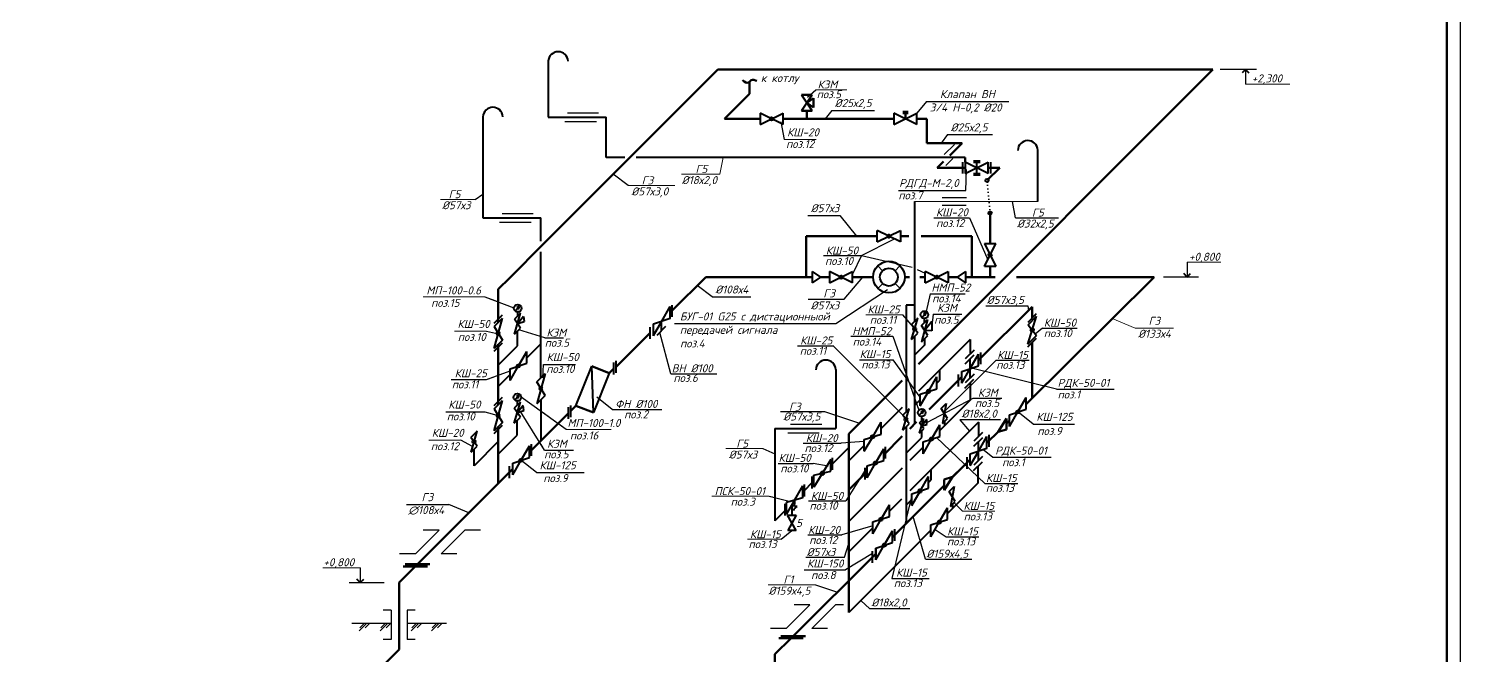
# Model space of a CAD drawing. Header units: millimetres. Extents: x -710977 to 10671, y -929782 to 89628.
# Drawn here: x 1145 to 1680, y 3261 to 3495 of the extents above; entities that cross this region are included whole.
import ezdxf

# ---------------------------------------------------------------- set-up
doc = ezdxf.new("R2010")
doc.units = ezdxf.units.MM
doc.header["$LTSCALE"] = 0.4
doc.linetypes.add('ACAD_ISO07W100', pattern=[3, 0, -3])
doc.layers.add('А1', color=7, linetype='Continuous')
for name, color, linetype, lineweight in [('газ профиль', 7, 'Continuous', 60), ('Надписи', 7, 'Continuous', 20), ('основной', 7, 'Continuous', 60), ('Тимофей', 7, 'Continuous', 15)]:
    doc.layers.add(name, color=color, linetype=linetype, lineweight=lineweight)
doc.styles.add('текстовый', font='isocpeui.ttf', dxfattribs={"height": 5})

msp = doc.modelspace()

# ---------------------------------------------------------------- linework, layer by layer
at = {"lineweight": -2}
for p, q in [((1603.454, 3480.117), (1589.917, 3480.117)), ((1581.805, 3402.637), (1568.734, 3402.637)), ((1264.423, 3288.566), (1277.494, 3288.566))]:
    msp.add_line(p, q, dxfattribs=at)
at = {"color": 7, "lineweight": 25}
for p, q in [((1599.405, 3480.117), (1599.405, 3474.613)), ((1577.585, 3408.14), (1577.585, 3402.637)), ((1268.635, 3294.07), (1268.635, 3288.566))]:
    msp.add_line(p, q, dxfattribs=at)
for p, q in [((1298.064, 3308.091), (1289.225, 3299.252)), ((1298.064, 3308.091), (1292.166, 3308.091)), ((1307.674, 3308.091), (1298.835, 3299.252)), ((1313.571, 3308.091), (1307.674, 3308.091)), ((1289.225, 3299.252), (1283.328, 3299.252)), ((1304.733, 3299.252), (1298.835, 3299.252)), ((1436.599, 3280.287), (1427.761, 3271.449)), ((1436.599, 3280.287), (1430.702, 3280.287)), ((1446.209, 3280.287), (1437.371, 3271.449)), ((1449.156, 3280.287), (1446.209, 3280.287)), ((1280.159, 3278.26), (1277.21, 3278.26)), ((1280.159, 3278.26), (1280.159, 3267.26)), ((1286.159, 3278.26), (1286.159, 3267.26)), ((1289.107, 3278.26), (1286.159, 3278.26)), ((1280.159, 3273.26), (1265.477, 3273.26)), ((1270.949, 3273.26), (1268.177, 3270.487)), ((1270.07, 3273.26), (1268.45, 3271.639)), ((1272.051, 3273.26), (1270.43, 3271.639)), ((1278.803, 3273.26), (1276.031, 3270.487)), ((1277.924, 3273.26), (1276.304, 3271.639)), ((1279.905, 3273.26), (1278.284, 3271.639)), ((1300.841, 3273.26), (1286.159, 3273.26)), ((1290.387, 3273.26), (1287.614, 3270.487)), ((1289.508, 3273.26), (1287.887, 3271.639)), ((1291.488, 3273.26), (1289.868, 3271.639)), ((1298.017, 3273.26), (1295.245, 3270.487)), ((1297.139, 3273.26), (1295.518, 3271.639)), ((1299.119, 3273.26), (1297.499, 3271.639)), ((1427.761, 3271.449), (1421.863, 3271.449)), ((1443.268, 3271.449), (1437.371, 3271.449)), ((1280.159, 3267.26), (1277.21, 3267.26)), ((1289.107, 3267.26), (1286.159, 3267.26))]:
    msp.add_line(p, q)
at = {"linetype": 'ByBlock', "lineweight": 0}
msp.add_line((1268.643, 3294.07), (1254.641, 3294.07), dxfattribs=at)
at = {"lineweight": -3}
msp.add_lwpolyline([(838.693, 2938.769), (1679.693, 2938.769), (1679.693, 3532.769), (838.693, 3532.769)], close=True, dxfattribs=at)
at = {"color": 0, "linetype": 'ByBlock', "lineweight": 0}
msp.add_lwpolyline([(1599.405, 3480.117), (1599.405, 3474.613), (1615.993, 3474.613)], dxfattribs=at)
at = {"linetype": 'ByBlock', "lineweight": 0}
msp.add_lwpolyline([(1577.585, 3403.231), (1577.585, 3408.14), (1590.147, 3408.14)], dxfattribs=at)
at = {"layer": 'А1', "color": 0, "lineweight": 50}
msp.add_line((1674.693, 3527.769), (1674.693, 2943.769), dxfattribs=at)
at = {"layer": 'газ профиль', "lineweight": 40}
for p, q in [((1338.802, 3483.184), (1338.802, 3462.325)), ((1314.405, 3462.44), (1314.405, 3424.743)), ((1338.802, 3462.325), (1360.534, 3462.325)), ((1360.534, 3447.299), (1360.534, 3462.325)), ((1426.637, 3459.599), (1418.029, 3463.792)), ((1418.029, 3463.792), (1418.029, 3459.599)), ((1418.029, 3459.599), (1426.637, 3463.792)), ((1426.637, 3459.599), (1426.637, 3463.792)), ((1476.645, 3459.599), (1468.037, 3463.792)), ((1468.037, 3463.792), (1468.037, 3459.599)), ((1468.037, 3459.599), (1476.645, 3463.792)), ((1476.645, 3459.599), (1476.645, 3463.792)), ((1367.467, 3447.299), (1360.534, 3447.299)), ((1494.691, 3447.299), (1371.673, 3447.299)), ((1493.691, 3445.501), (1493.691, 3441.308)), ((1503.299, 3441.308), (1494.691, 3445.501)), ((1494.691, 3445.501), (1494.691, 3441.308)), ((1494.691, 3441.308), (1503.299, 3445.501)), ((1497.764, 3446.001), (1500.226, 3446.001)), ((1497.764, 3445.501), (1500.226, 3445.501)), ((1498.995, 3441.308), (1498.995, 3445.501)), ((1503.299, 3441.308), (1503.299, 3445.501)), ((1504.299, 3441.308), (1504.299, 3445.501)), ((1521.826, 3430.849), (1521.826, 3450.067)), ((1497.764, 3441.308), (1500.226, 3441.308)), ((1497.764, 3440.808), (1500.226, 3440.808)), ((1475.774, 3430.849), (1475.774, 3386.059)), ((1314.405, 3424.743), (1336.137, 3424.743)), ((1336.137, 3416.042), (1336.137, 3424.743)), ((1461.817, 3415.804), (1461.817, 3419.997)), ((1461.817, 3415.804), (1470.425, 3419.997)), ((1470.425, 3415.804), (1461.817, 3419.997)), ((1470.425, 3419.997), (1470.425, 3415.804)), ((1501.871, 3415.187), (1506.064, 3415.187)), ((1501.871, 3415.187), (1506.064, 3406.579)), ((1501.871, 3406.579), (1506.064, 3415.187)), ((1336.137, 3365.11), (1336.137, 3412.042)), ((1437.506, 3404.675), (1437.506, 3400.483)), ((1437.506, 3404.675), (1440.616, 3402.605)), ((1440.616, 3402.605), (1437.506, 3400.483)), ((1452.565, 3400.483), (1443.957, 3404.675)), ((1443.957, 3404.675), (1443.957, 3400.483)), ((1443.957, 3400.483), (1452.565, 3404.675)), ((1452.565, 3400.483), (1452.565, 3404.675)), ((1479.723, 3400.483), (1479.723, 3404.675)), ((1479.723, 3400.483), (1488.331, 3404.675)), ((1488.331, 3400.483), (1479.723, 3404.675)), ((1488.331, 3404.675), (1488.331, 3400.483)), ((1494.787, 3404.707), (1491.677, 3402.637)), ((1491.677, 3402.637), (1494.787, 3400.515)), ((1494.787, 3404.707), (1494.787, 3400.515)), ((1506.064, 3406.579), (1501.871, 3406.579)), ((1385.215, 3387.781), (1385.215, 3392.179)), ((1472.569, 3392.186), (1472.569, 3352.244)), ((1475.774, 3392.186), (1472.569, 3392.186)), ((1318.6, 3385.418), (1321.704, 3388.523)), ((1318.6, 3384.163), (1321.704, 3387.267)), ((1318.6, 3375.965), (1321.704, 3387.267)), ((1328.55, 3389.206), (1326.212, 3386.868)), ((1326.212, 3381.263), (1328.55, 3389.206)), ((1328.55, 3383.601), (1326.212, 3386.868)), ((1326.737, 3390.291), (1328.142, 3391.696)), ((1328.142, 3391.696), (1327.119, 3391.314)), ((1327.119, 3391.314), (1327.76, 3390.673)), ((1327.442, 3388.037), (1327.442, 3389.587)), ((1329.601, 3387.869), (1327.442, 3385.235)), ((1327.76, 3390.673), (1328.142, 3391.696)), ((1329.601, 3387.869), (1329.803, 3386.064)), ((1378.153, 3385.122), (1384.387, 3387.265)), ((1381.29, 3386.2), (1384.387, 3391.576)), ((1384.387, 3387.179), (1384.387, 3391.576)), ((1476.943, 3387.257), (1474.605, 3384.919)), ((1474.605, 3379.314), (1476.943, 3387.257)), ((1480.603, 3386.785), (1478.318, 3378.397)), ((1478.333, 3384.516), (1480.603, 3386.785)), ((1478.724, 3387.836), (1480.13, 3389.241)), ((1480.13, 3389.241), (1479.106, 3388.86)), ((1479.106, 3388.86), (1479.748, 3388.218)), ((1479.429, 3385.583), (1479.429, 3387.132)), ((1479.748, 3388.218), (1480.13, 3389.241)), ((1518.073, 3377.61), (1521.345, 3388.036)), ((1518.137, 3385.828), (1521.345, 3389.036)), ((1518.137, 3384.828), (1521.345, 3388.036)), ((1318.6, 3384.163), (1321.704, 3379.07)), ((1326.212, 3381.263), (1328.55, 3383.601)), ((1327.381, 3376.929), (1327.381, 3382.432)), ((1327.442, 3385.235), (1329.803, 3386.064)), ((1376.95, 3379.552), (1376.95, 3383.95)), ((1378.153, 3380.755), (1381.29, 3386.2)), ((1378.153, 3380.724), (1378.153, 3385.122)), ((1379.591, 3380.995), (1382.854, 3384.257)), ((1381.223, 3382.626), (1381.223, 3386.177)), ((1476.943, 3381.652), (1474.605, 3384.919)), ((1474.605, 3379.314), (1476.943, 3381.652)), ((1480.681, 3380.76), (1478.333, 3384.516)), ((1479.493, 3382.692), (1482.229, 3386.2)), ((1482.229, 3382.552), (1479.493, 3382.692)), ((1482.229, 3386.2), (1482.229, 3382.552)), ((1518.137, 3384.828), (1521.281, 3380.818)), ((1321.704, 3379.07), (1318.6, 3375.965)), ((1318.6, 3374.944), (1321.705, 3378.049)), ((1320.152, 3369.7), (1327.381, 3376.929)), ((1336.085, 3377.692), (1330.697, 3372.304)), ((1475.774, 3380.483), (1475.774, 3347.792)), ((1479.499, 3377.157), (1475.774, 3373.431)), ((1496.465, 3379.288), (1477.188, 3360.011)), ((1478.318, 3378.397), (1480.681, 3380.76)), ((1479.499, 3379.578), (1479.499, 3377.157)), ((1496.465, 3379.288), (1496.465, 3373.869)), ((1518.073, 3377.61), (1521.281, 3380.818)), ((1518.073, 3376.61), (1521.281, 3379.818)), ((1327.689, 3369.426), (1330.806, 3374.836)), ((1330.806, 3370.438), (1330.806, 3374.836)), ((1363.366, 3366.297), (1363.366, 3370.695)), ((1364.193, 3366.899), (1364.193, 3371.297)), ((1494.701, 3370.242), (1498.03, 3373.572)), ((1494.834, 3372.238), (1498.097, 3375.501)), ((1496.465, 3364.905), (1496.465, 3372.007)), ((1496.533, 3368.479), (1499.63, 3373.855)), ((1499.63, 3369.457), (1499.63, 3373.855)), ((1500.457, 3370.06), (1500.457, 3374.458)), ((1324.571, 3366.214), (1320.152, 3361.819)), ((1324.571, 3368.413), (1330.806, 3370.438)), ((1324.571, 3364.015), (1327.689, 3369.426)), ((1324.571, 3364.015), (1324.571, 3368.413)), ((1337.689, 3366.662), (1334.572, 3355.347)), ((1334.585, 3363.557), (1337.689, 3366.662)), ((1349.22, 3354.613), (1355.121, 3369.357)), ((1355.732, 3352.031), (1355.121, 3369.357)), ((1361.624, 3366.754), (1355.732, 3352.031)), ((1446.362, 3368.126), (1446.362, 3346.07)), ((1481.003, 3359.946), (1484.12, 3365.357)), ((1484.12, 3360.959), (1484.12, 3365.357)), ((1485.145, 3364.089), (1485.145, 3367.968)), ((1492.193, 3361.831), (1492.193, 3366.229)), ((1493.395, 3367.4), (1499.63, 3369.544)), ((1493.395, 3363.034), (1496.533, 3368.479)), ((1493.395, 3363.003), (1493.395, 3367.4)), ((1494.834, 3363.273), (1498.097, 3366.536)), ((1337.677, 3358.452), (1334.585, 3363.557)), ((1477.886, 3358.933), (1484.12, 3360.959)), ((1477.886, 3354.536), (1481.003, 3359.946)), ((1484.12, 3363.064), (1485.145, 3364.089)), ((1494.582, 3361.159), (1497.911, 3364.488)), ((1496.465, 3363.042), (1496.465, 3356.643)), ((1318.6, 3354.718), (1321.704, 3357.822)), ((1318.6, 3353.462), (1321.704, 3356.567)), ((1318.6, 3345.264), (1321.704, 3356.567)), ((1328.437, 3355.979), (1326.099, 3353.64)), ((1326.099, 3348.035), (1328.437, 3355.979)), ((1326.624, 3357.063), (1328.029, 3358.468)), ((1328.029, 3358.468), (1327.006, 3358.086)), ((1327.006, 3358.086), (1327.647, 3357.445)), ((1327.329, 3354.81), (1327.329, 3356.359)), ((1329.488, 3354.641), (1327.329, 3352.007)), ((1327.647, 3357.445), (1328.029, 3358.468)), ((1329.69, 3352.796), (1329.488, 3354.641)), ((1337.677, 3358.452), (1334.572, 3355.347)), ((1336.085, 3356.86), (1336.085, 3341.492)), ((1347.301, 3350.27), (1347.301, 3354.668)), ((1475.774, 3354.718), (1477.886, 3356.829)), ((1477.886, 3354.536), (1477.886, 3358.933)), ((1496.465, 3356.643), (1485.135, 3345.313)), ((1485.741, 3353.595), (1487.609, 3355.463)), ((1487.609, 3355.463), (1486.197, 3348.012)), ((1514.324, 3352.27), (1517.421, 3357.646)), ((1517.421, 3353.249), (1517.421, 3357.646)), ((1318.6, 3353.462), (1321.704, 3348.369)), ((1328.437, 3350.374), (1326.099, 3353.64)), ((1326.099, 3348.035), (1328.437, 3350.374)), ((1327.268, 3343.594), (1327.268, 3349.205)), ((1327.329, 3352.007), (1329.69, 3352.836)), ((1346.474, 3349.668), (1346.474, 3354.066)), ((1471.155, 3353.978), (1463.204, 3346.027)), ((1473.738, 3353.413), (1471.4, 3351.075)), ((1471.4, 3345.47), (1473.738, 3353.413)), ((1473.738, 3347.808), (1471.4, 3351.075)), ((1477.589, 3344.374), (1479.22, 3349.849)), ((1477.589, 3348.218), (1479.22, 3349.849)), ((1477.699, 3351.287), (1479.105, 3352.692)), ((1479.105, 3352.692), (1478.081, 3352.31)), ((1478.081, 3352.31), (1478.723, 3351.669)), ((1478.404, 3349.033), (1478.404, 3350.583)), ((1480.38, 3349.437), (1478.404, 3347.112)), ((1478.723, 3351.669), (1479.105, 3352.692)), ((1480.38, 3347.555), (1480.38, 3349.437)), ((1488.008, 3349.823), (1485.741, 3353.595)), ((1486.197, 3348.012), (1488.008, 3349.823)), ((1511.186, 3351.192), (1517.421, 3353.335)), ((1511.186, 3346.825), (1514.324, 3352.27)), ((1511.186, 3346.825), (1511.186, 3351.223)), ((1312.283, 3345.073), (1309.944, 3342.735)), ((1309.995, 3337.198), (1312.283, 3345.073)), ((1321.704, 3348.369), (1318.6, 3345.264)), ((1318.6, 3344.244), (1321.705, 3347.348)), ((1423.583, 3346.07), (1423.583, 3311.633)), ((1423.583, 3346.07), (1446.362, 3346.07)), ((1456.97, 3341.97), (1463.204, 3343.996)), ((1460.087, 3342.983), (1463.204, 3348.394)), ((1463.204, 3343.996), (1463.204, 3348.394)), ((1471.4, 3345.47), (1473.738, 3347.808)), ((1472.569, 3346.639), (1472.569, 3310.614)), ((1499.64, 3348.504), (1473.983, 3322.847)), ((1479.22, 3346.005), (1477.589, 3348.218)), ((1477.589, 3344.374), (1479.22, 3346.005)), ((1478.404, 3347.112), (1480.38, 3347.555)), ((1478.404, 3342.69), (1478.404, 3345.19)), ((1482.038, 3342.136), (1485.135, 3347.512)), ((1485.135, 3343.114), (1485.135, 3347.512)), ((1487.102, 3347.28), (1487.102, 3348.917)), ((1498.009, 3341.454), (1501.272, 3344.716)), ((1499.64, 3348.504), (1499.64, 3343.085)), ((1312.334, 3339.536), (1309.944, 3342.735)), ((1309.995, 3337.198), (1312.334, 3339.536)), ((1320.155, 3341.201), (1311.165, 3332.211)), ((1320.157, 3336.483), (1327.268, 3343.594)), ((1328.726, 3334.243), (1331.823, 3339.619)), ((1331.823, 3335.221), (1331.823, 3339.619)), ((1332.651, 3335.824), (1332.651, 3340.221)), ((1445.056, 3332.916), (1451.179, 3338.998)), ((1456.948, 3339.771), (1451.179, 3334.002)), ((1456.97, 3337.572), (1460.087, 3342.983)), ((1456.97, 3337.572), (1456.97, 3341.97)), ((1461.123, 3333.142), (1464.241, 3338.552)), ((1464.241, 3334.155), (1464.241, 3338.552)), ((1464.924, 3334.887), (1464.924, 3339.284)), ((1472.569, 3336.855), (1478.404, 3342.69)), ((1478.901, 3339.079), (1473.983, 3334.161)), ((1478.901, 3341.088), (1485.135, 3343.114)), ((1478.901, 3336.691), (1482.038, 3342.136)), ((1478.901, 3336.691), (1478.901, 3341.088)), ((1496.571, 3336.616), (1502.805, 3338.76)), ((1497.876, 3339.458), (1501.205, 3342.787)), ((1499.64, 3334.12), (1499.64, 3341.223)), ((1499.708, 3337.695), (1502.805, 3343.071)), ((1502.805, 3338.673), (1502.805, 3343.071)), ((1503.632, 3339.275), (1503.632, 3343.673)), ((1311.165, 3332.211), (1311.165, 3338.367)), ((1325.589, 3333.164), (1331.823, 3335.308)), ((1325.589, 3328.798), (1328.726, 3334.243)), ((1325.589, 3328.798), (1325.589, 3333.195)), ((1444.488, 3334.55), (1438.161, 3324.24)), ((1444.488, 3330.153), (1444.488, 3334.55)), ((1445.056, 3330.717), (1445.056, 3335.115)), ((1458.006, 3332.129), (1464.241, 3334.155)), ((1458.006, 3327.731), (1461.123, 3333.142)), ((1495.368, 3331.047), (1495.368, 3335.445)), ((1496.571, 3332.249), (1499.708, 3337.695)), ((1496.571, 3332.218), (1496.571, 3336.616)), ((1497.757, 3330.374), (1501.086, 3333.704)), ((1498.009, 3332.489), (1501.272, 3335.752)), ((1324.386, 3327.595), (1324.386, 3331.993)), ((1437.461, 3323.746), (1437.461, 3328.144)), ((1438.161, 3328.637), (1444.488, 3330.153)), ((1438.161, 3324.24), (1438.161, 3328.637)), ((1471.155, 3331.333), (1451.179, 3311.357)), ((1457.299, 3327.024), (1457.299, 3331.422)), ((1458.006, 3327.731), (1458.006, 3332.129)), ((1477.798, 3322.752), (1480.915, 3328.163)), ((1480.915, 3323.765), (1480.915, 3328.163)), ((1481.94, 3326.894), (1481.94, 3330.804)), ((1499.422, 3332.039), (1499.422, 3325.64)), ((1427.889, 3314.011), (1434.033, 3324.645)), ((1434.033, 3320.247), (1434.033, 3324.645)), ((1434.616, 3322.957), (1437.461, 3325.945)), ((1434.616, 3320.758), (1434.616, 3325.156)), ((1474.681, 3321.739), (1480.915, 3323.765)), ((1474.681, 3317.341), (1477.798, 3322.752)), ((1480.915, 3325.869), (1481.94, 3326.894)), ((1499.422, 3325.64), (1488.091, 3314.31)), ((1488.698, 3322.592), (1490.566, 3324.459)), ((1490.964, 3318.819), (1488.698, 3322.592)), ((1490.566, 3324.459), (1489.153, 3317.008)), ((1427.402, 3313.572), (1427.402, 3317.97)), ((1434.033, 3320.247), (1427.889, 3318.409)), ((1427.889, 3314.011), (1427.889, 3318.409)), ((1429.906, 3317.502), (1429.859, 3313.684)), ((1429.994, 3317.165), (1430.997, 3317.69)), ((1431.822, 3316.933), (1429.994, 3317.165)), ((1430.997, 3317.69), (1430.982, 3319.345)), ((1463.262, 3312.199), (1466.379, 3317.609)), ((1470.888, 3319.752), (1466.379, 3315.243)), ((1466.379, 3313.212), (1466.379, 3317.609)), ((1472.569, 3317.523), (1474.681, 3319.635)), ((1474.681, 3317.341), (1474.681, 3321.739)), ((1489.153, 3317.008), (1490.964, 3318.819)), ((1490.058, 3316.277), (1490.058, 3317.914)), ((1427.402, 3315.462), (1423.583, 3311.633)), ((1431.482, 3308.019), (1428.203, 3313.684)), ((1428.203, 3313.684), (1431.515, 3313.684)), ((1431.515, 3313.684), (1428.355, 3308.019)), ((1430.69, 3315.449), (1430.776, 3316.123)), ((1430.776, 3316.123), (1431.822, 3316.933)), ((1460.145, 3311.186), (1466.379, 3313.212)), ((1460.145, 3306.788), (1463.262, 3312.199)), ((1481.857, 3310.085), (1488.091, 3312.111)), ((1484.994, 3311.133), (1488.091, 3316.509)), ((1488.091, 3312.111), (1488.091, 3316.509)), ((1431.482, 3308.019), (1428.355, 3308.019)), ((1460.123, 3308.987), (1451.179, 3300.043)), ((1460.145, 3306.788), (1460.145, 3311.186)), ((1464.403, 3302.538), (1467.5, 3307.914)), ((1467.5, 3303.517), (1467.5, 3307.914)), ((1468.328, 3304.119), (1468.328, 3308.517)), ((1481.857, 3308.075), (1474.111, 3300.329)), ((1481.857, 3305.687), (1484.994, 3311.133)), ((1481.857, 3305.687), (1481.857, 3310.085)), ((1461.266, 3301.46), (1467.5, 3303.517)), ((1461.288, 3297.071), (1464.403, 3302.538)), ((1474.111, 3300.329), (1451.179, 3277.398)), ((1460.063, 3295.89), (1460.063, 3300.288))]:
    msp.add_line(p, q, dxfattribs=at)
at = {"layer": 'газ профиль', "lineweight": 70}
for p, q in [((1402.212, 3480.117), (1337.113, 3415.018)), ((1402.212, 3480.117), (1587.239, 3480.117)), ((1587.239, 3480.117), (1477.188, 3370.066)), ((1503.966, 3426.537), (1503.968, 3415.187)), ((1337.113, 3415.018), (1324.468, 3402.373)), ((1435.2, 3417.9), (1435.208, 3402.605)), ((1435.2, 3417.9), (1461.817, 3417.9)), ((1470.425, 3417.9), (1473.639, 3417.9)), ((1497.08, 3417.9), (1497.087, 3402.637)), ((1397.694, 3402.605), (1385.215, 3390.125)), ((1397.782, 3402.605), (1437.506, 3402.605)), ((1440.616, 3402.605), (1443.957, 3402.605)), ((1452.565, 3402.605), (1460.238, 3402.605)), ((1473.912, 3402.605), (1472.049, 3402.605)), ((1479.723, 3402.605), (1477.749, 3402.605)), ((1491.677, 3402.637), (1488.323, 3402.637)), ((1505.846, 3402.637), (1494.787, 3402.637)), ((1503.968, 3406.579), (1503.97, 3402.605)), ((1565.292, 3402.637), (1513.846, 3402.637)), ((1517.421, 3355.198), (1565.292, 3402.637)), ((1324.468, 3402.373), (1320.185, 3398.09)), ((1320.185, 3398.09), (1320.185, 3385.715)), ((1499.63, 3371.592), (1519.741, 3391.521)), ((1519.741, 3387.432), (1519.741, 3391.521)), ((1376.95, 3381.861), (1364.193, 3369.104)), ((1381.29, 3386.2), (1381.223, 3386.133)), ((1320.152, 3377.517), (1320.152, 3355.014)), ((1519.677, 3357.434), (1519.677, 3378.214)), ((1355.121, 3369.357), (1361.624, 3366.754)), ((1363.366, 3368.496), (1361.624, 3366.754)), ((1481.217, 3353.235), (1493.395, 3365.414)), ((1471.155, 3364.033), (1451.176, 3344.054)), ((1347.301, 3352.692), (1349.22, 3354.613)), ((1349.22, 3354.613), (1355.732, 3352.031)), ((1331.823, 3337.194), (1346.474, 3351.864)), ((1320.152, 3346.817), (1320.163, 3325.57)), ((1451.179, 3289.251), (1451.179, 3344.054)), ((1473.983, 3346.001), (1476.52, 3348.539)), ((1502.805, 3340.714), (1507.056, 3344.927)), ((1510.142, 3347.985), (1511.186, 3349.02)), ((1464.241, 3336.259), (1471.155, 3343.173)), ((1489.953, 3327.978), (1496.571, 3334.536)), ((1289.992, 3295.399), (1325.589, 3330.996)), ((1451.179, 3323.198), (1458.006, 3330.024)), ((1489.963, 3327.993), (1493.81, 3331.837)), ((1467.5, 3305.55), (1486.833, 3324.866)), ((1461.288, 3297.071), (1461.288, 3301.469)), ((1430.426, 3268.613), (1461.288, 3299.308)), ((1283.159, 3288.566), (1289.171, 3294.579)), ((1283.159, 3263.575), (1283.159, 3288.575)), ((1283.159, 3263.575), (1269.017, 3249.433)), ((1423.555, 3261.78), (1429.601, 3267.792)), ((1423.555, 3236.78), (1423.555, 3261.78))]:
    msp.add_line(p, q, dxfattribs=at)
at = {"layer": 'газ профиль'}
for p, q in [((1414.08, 3475.521), (1414.08, 3470.984)), ((1404.707, 3461.695), (1414.08, 3470.984)), ((1437.486, 3470.695), (1433.486, 3470.695)), ((1437.486, 3470.695), (1433.486, 3464.695)), ((1433.486, 3470.695), (1437.486, 3464.695)), ((1435.486, 3467.695), (1437.944, 3469.416)), ((1435.486, 3467.695), (1437.944, 3465.975)), ((1437.944, 3469.416), (1437.944, 3465.975)), ((1418.029, 3461.695), (1404.707, 3461.695)), ((1468.037, 3461.695), (1426.637, 3461.695)), ((1437.486, 3464.695), (1433.486, 3464.695)), ((1435.486, 3461.695), (1435.486, 3464.695)), ((1435.486, 3464.695), (1437.486, 3464.695)), ((1473.341, 3464.292), (1471.341, 3464.292)), ((1473.341, 3463.792), (1471.341, 3463.792)), ((1472.341, 3461.695), (1472.341, 3463.792)), ((1472.341, 3463.792), (1473.341, 3463.792)), ((1480.273, 3461.695), (1476.645, 3461.695)), ((1480.273, 3461.695), (1480.273, 3452.621)), ((1480.273, 3452.621), (1493.537, 3452.621)), ((1488.876, 3448.002), (1493.537, 3452.621)), ((1484.237, 3443.404), (1486.591, 3445.737)), ((1494.691, 3445.501), (1494.691, 3447.299)), ((1484.237, 3443.404), (1494.691, 3443.404)), ((1502.872, 3438.748), (1507.57, 3443.404)), ((1503.299, 3443.404), (1507.57, 3443.404)), ((1478.216, 3417.9), (1497.08, 3417.9)), ((1507.012, 3344.857), (1510.142, 3349.769)), ((1510.142, 3349.769), (1510.142, 3345.769)), ((1510.142, 3345.769), (1507.012, 3344.857)), ((1486.833, 3327.081), (1489.963, 3327.993)), ((1489.963, 3327.993), (1486.833, 3323.081)), ((1486.833, 3323.081), (1486.833, 3327.081)), ((1284.595, 3294.579), (1293.748, 3294.579)), ((1285.415, 3295.399), (1294.568, 3295.399)), ((1451.179, 3289.254), (1451.179, 3277.398)), ((1424.991, 3267.792), (1434.144, 3267.792)), ((1425.812, 3268.613), (1434.965, 3268.613))]:
    msp.add_line(p, q, dxfattribs=at)
at = {"layer": 'газ профиль', "lineweight": 25}
for p, q in [((1435.678, 3469.806), (1438.869, 3472.566)), ((1480.259, 3468.226), (1476.645, 3463.792)), ((1480.259, 3468.226), (1510.922, 3468.226)), ((1444.773, 3464.877), (1442.378, 3461.695)), ((1444.773, 3464.877), (1460.831, 3464.877)), ((1425.789, 3460.588), (1426.956, 3453.962)), ((1488.102, 3455.803), (1485.708, 3452.621)), ((1488.102, 3455.803), (1504.836, 3455.803)), ((1368.77, 3436.805), (1363.089, 3440.994)), ((1494.94, 3435.003), (1495.09, 3442.728)), ((1469.711, 3435.003), (1494.94, 3435.003)), ((1311.592, 3431.646), (1314.405, 3433.574)), ((1513.437, 3424.8), (1512.382, 3430.849)), ((1435.798, 3425.622), (1447.85, 3425.622)), ((1447.85, 3425.622), (1454.081, 3417.9)), ((1482.994, 3424.803), (1496.258, 3424.803)), ((1496.258, 3424.801), (1503.088, 3409.077)), ((1513.437, 3424.8), (1529.506, 3424.8)), ((1455.927, 3410.673), (1468.255, 3416.86)), ((1441.653, 3410.673), (1455.923, 3410.673)), ((1455.927, 3410.673), (1452.565, 3403.764)), ((1455.927, 3410.673), (1474.864, 3406.296)), ((1449.461, 3394.41), (1456.401, 3402.605)), ((1463.793, 3404.956), (1461.968, 3406.78)), ((1470.222, 3406.876), (1468.44, 3405.009)), ((1476.684, 3405.468), (1479.723, 3404.085)), ((1400.145, 3395.262), (1394.463, 3399.45)), ((1446.327, 3385.261), (1465.622, 3397.975)), ((1463.837, 3400.189), (1462.055, 3398.323)), ((1470.309, 3398.418), (1468.484, 3400.243)), ((1315.107, 3395.296), (1319.248, 3393.747)), ((1315.107, 3395.296), (1326.048, 3391.202)), ((1400.145, 3395.262), (1414.526, 3395.262)), ((1436.03, 3394.41), (1449.461, 3394.41)), ((1481.553, 3396.353), (1480.041, 3389.81)), ((1481.553, 3396.327), (1494.626, 3396.327)), ((1475.293, 3383.958), (1471.299, 3388.531)), ((1482.703, 3388.77), (1482.229, 3384.376)), ((1482.703, 3388.77), (1493.36, 3388.77)), ((1502.322, 3391.861), (1518.111, 3391.861)), ((1518.111, 3391.861), (1518.358, 3390.151)), ((1315.817, 3382.412), (1320.229, 3381.489)), ((1337.632, 3379.886), (1327.816, 3382.868)), ((1384.71, 3366.459), (1380.578, 3381.981)), ((1386, 3385.261), (1446.327, 3385.261)), ((1523.594, 3383.516), (1520.851, 3381.366)), ((1523.594, 3383.516), (1536.476, 3383.516)), ((1337.632, 3379.886), (1344.522, 3379.886)), ((1432.05, 3377.011), (1445.592, 3377.011)), ((1445.592, 3376.724), (1471.686, 3350.676)), ((1451.929, 3380.511), (1467.643, 3380.511)), ((1467.643, 3380.511), (1477.324, 3352.896)), ((1455.124, 3371.722), (1467.752, 3371.722)), ((1477.886, 3357.82), (1467.752, 3371.722)), ((1487.048, 3352.539), (1506.244, 3371.602)), ((1506.244, 3371.602), (1518.621, 3371.602)), ((1315.793, 3364.34), (1324.571, 3367.586)), ((1315.793, 3364.34), (1318.276, 3365.259)), ((1336.85, 3365.066), (1337.093, 3370.027)), ((1337.093, 3370.027), (1349.099, 3370.027)), ((1384.71, 3366.459), (1401.817, 3366.459)), ((1528.806, 3360.722), (1497.045, 3368.618)), ((1302.606, 3364.34), (1315.793, 3364.34)), ((1528.806, 3360.722), (1550.279, 3360.722)), ((1345.578, 3345.777), (1328.738, 3357.768)), ((1362.766, 3353.167), (1356.966, 3357.733)), ((1480.38, 3348.301), (1497.682, 3357.429)), ((1497.682, 3357.429), (1508.378, 3357.429)), ((1300.582, 3352.315), (1315.213, 3352.315)), ((1315.213, 3352.315), (1320.152, 3350.915)), ((1337.482, 3338.009), (1328.509, 3352.422)), ((1341.735, 3348.514), (1336.899, 3351.957)), ((1362.766, 3353.167), (1381.316, 3353.167)), ((1425.637, 3352.399), (1442.13, 3352.399)), ((1442.13, 3352.399), (1455.168, 3348.046)), ((1507.792, 3349.266), (1492.702, 3349.266)), ((1492.702, 3349.266), (1496.246, 3345.11)), ((1520.087, 3347.734), (1514.287, 3352.3)), ((1345.578, 3345.777), (1343.364, 3347.354)), ((1520.087, 3347.734), (1535.494, 3347.734)), ((1310.617, 3339.337), (1306.2, 3341.759)), ((1337.482, 3338.009), (1336.165, 3340.125)), ((1419.084, 3338.56), (1423.583, 3336.629)), ((1434.164, 3340.618), (1448.352, 3340.618)), ((1456.97, 3341.218), (1448.352, 3340.618)), ((1483.926, 3342.721), (1502.037, 3325.609)), ((1334.459, 3329.654), (1328.659, 3334.22)), ((1337.482, 3338.009), (1348.243, 3338.009)), ((1504.861, 3335.394), (1501.287, 3338.238)), ((1504.861, 3335.394), (1526.771, 3335.394)), ((1334.459, 3329.654), (1352.249, 3329.654)), ((1424.807, 3333.033), (1437.879, 3333.033)), ((1443.41, 3332.085), (1437.879, 3333.033)), ((1457.299, 3330.585), (1450.076, 3319.123)), ((1502.037, 3325.609), (1514.302, 3325.609)), ((1285.834, 3317.728), (1301.65, 3317.728)), ((1309.187, 3314.595), (1301.65, 3317.728)), ((1421.413, 3320.811), (1422.612, 3320.518)), ((1421.413, 3320.811), (1429.397, 3318.86)), ((1436.065, 3319.123), (1450.076, 3319.123)), ((1474.681, 3321.207), (1467.291, 3290.135)), ((1490.497, 3318.352), (1493.639, 3315.209)), ((1479.851, 3297.282), (1475.239, 3313.282)), ((1492.022, 3316.826), (1493.639, 3315.209)), ((1425.94, 3304.792), (1429.919, 3308.019)), ((1435.834, 3306.351), (1448.563, 3306.351)), ((1460.145, 3309.71), (1448.563, 3306.351)), ((1483.426, 3308.41), (1487.53, 3305.593)), ((1449.513, 3298.043), (1451.179, 3303.138)), ((1487.53, 3305.593), (1499.746, 3305.593)), ((1435.132, 3298.043), (1449.513, 3298.043)), ((1460.063, 3299.457), (1449.895, 3293.348)), ((1479.851, 3297.282), (1497.144, 3297.282)), ((1434.528, 3293.348), (1449.895, 3293.348)), ((1450.322, 3293.604), (1449.895, 3293.348)), ((1438.772, 3287.741), (1446.922, 3285.02)), ((1467.291, 3290.135), (1481.159, 3290.135)), ((1458.996, 3278.752), (1455.695, 3281.913)), ((1473.983, 3278.752), (1458.996, 3278.752))]:
    msp.add_line(p, q, dxfattribs=at)
at = {"layer": 'газ профиль', "lineweight": 30}
for p, q in [((1357.629, 3463.872), (1346.055, 3463.872)), ((1344.996, 3460.697), (1356.895, 3460.697)), ((1490.646, 3452.162), (1486.854, 3448.369)), ((1490.003, 3446.84), (1487.444, 3444.281)), ((1495.09, 3432.16), (1486.06, 3432.16)), ((1333.232, 3426.29), (1321.659, 3426.29)), ((1495.063, 3429.338), (1486.113, 3429.338)), ((1320.599, 3423.115), (1332.499, 3423.115)), ((1440.058, 3344.335), (1428.375, 3344.335)), ((1441.089, 3347.63), (1429.337, 3347.63))]:
    msp.add_line(p, q, dxfattribs=at)
at = {"layer": 'газ профиль', "linetype": 'ACAD_ISO07W100', "lineweight": -2}
msp.add_line((1503.966, 3426.537), (1502.872, 3438.748), dxfattribs=at)
at = {"layer": 'газ профиль', "lineweight": 40}
for centre, radius in [((1422.333, 3461.695), 0.604), ((1502.834, 3438.71), 0.604), ((1503.966, 3426.537), 0.604), ((1466.121, 3417.9), 0.604), ((1466.144, 3402.605), 5.906), ((1503.968, 3410.883), 0.604), ((1448.261, 3402.579), 0.604), ((1466.144, 3402.605), 3.325), ((1484.027, 3402.579), 0.604), ((1327.442, 3390.996), 1.409), ((1479.429, 3388.541), 1.409), ((1519.724, 3382.87), 0.604), ((1327.641, 3369.437), 0.604), ((1327.329, 3357.768), 1.409), ((1478.404, 3351.992), 1.409), ((1514.256, 3352.247), 0.604), ((1460.04, 3342.995), 0.604), ((1481.971, 3342.113), 0.604), ((1328.659, 3334.22), 0.604), ((1461.076, 3333.153), 0.604), ((1463.215, 3312.21), 0.604), ((1484.927, 3311.109), 0.604), ((1464.403, 3302.538), 0.604)]:
    msp.add_circle(centre, radius, dxfattribs=at)
at = {"layer": 'газ профиль', "lineweight": 70}
for centre in [(1320.152, 3381.616), (1475.774, 3383.285), (1336.089, 3361.019), (1480.956, 3359.958), (1320.152, 3350.915), (1472.569, 3349.442), (1311.139, 3341.135), (1441.324, 3329.395), (1477.75, 3322.763)]:
    msp.add_circle(centre, 0.604, dxfattribs=at)
at = {"layer": 'газ профиль', "lineweight": 40}
for centre, radius, start, end in [((1342.572, 3482.971), 3.777, 4.17395, 176.76689), ((1318.176, 3462.227), 3.777, 4.17395, 176.76689), ((1518.069, 3449.804), 3.766, 4.0183, 178.47813), ((1442.605, 3367.862), 3.766, 4.0183, 178.47813)]:
    msp.add_arc(centre, radius, start, end, dxfattribs=at)
at = {"layer": 'газ профиль'}
msp.add_spline([(1416.801, 3475.83), (1414.742, 3476.112), (1413.742, 3475.256), (1411.415, 3476.125)], degree=3, dxfattribs=at)
at = {"layer": 'Надписи', "color": 7, "linetype": 'ByBlock', "lineweight": 40, "ltscale": 0.2}
for p, q in [((1599.405, 3480.117), (1598.132, 3478.844)), ((1599.405, 3480.117), (1600.678, 3478.844)), ((1577.585, 3402.637), (1576.312, 3403.909)), ((1577.585, 3402.637), (1578.857, 3403.909)), ((1268.635, 3288.566), (1267.362, 3289.839)), ((1268.635, 3288.566), (1269.907, 3289.839))]:
    msp.add_line(p, q, dxfattribs=at)
at = {"layer": 'основной'}
msp.add_lwpolyline([(858.693, 2943.769), (1674.693, 2943.769), (1674.693, 3527.769), (858.693, 3527.769)], close=True, dxfattribs=at)
at = {"layer": 'Тимофей', "color": 7}
for p, q in [((1438.869, 3472.567), (1450.461, 3472.567)), ((1426.956, 3453.962), (1439.008, 3453.962)), ((1402.98, 3441.036), (1404.226, 3447.299)), ((1388.64, 3441.036), (1402.98, 3441.036)), ((1368.77, 3436.805), (1386.19, 3436.805)), ((1298.596, 3431.646), (1311.592, 3431.646)), ((1475.774, 3430.849), (1521.826, 3430.849)), ((1292.134, 3395.277), (1315.107, 3395.296)), ((1457.52, 3388.531), (1471.299, 3388.531)), ((1558.123, 3383.575), (1549.622, 3387.108)), ((1303.811, 3382.412), (1315.817, 3382.412)), ((1558.123, 3383.575), (1572.504, 3383.575)), ((1345.578, 3345.777), (1362.313, 3345.777)), ((1294.194, 3341.759), (1306.2, 3341.759)), ((1405.163, 3338.56), (1419.084, 3338.56)), ((1400, 3320.811), (1421.413, 3320.811)), ((1493.639, 3315.209), (1505.713, 3315.209)), ((1413.346, 3304.792), (1425.94, 3304.792)), ((1421.005, 3287.741), (1438.772, 3287.741))]:
    msp.add_line(p, q, dxfattribs=at)

# ---------------------------------------------------------------- texts
at = {"layer": 'Тимофей', "color": 7, "style": 'текстовый'}
for s, p in [('+2,300', (1601.737, 3475.306)), ('КЗМ', (1439.506, 3473.024)), ('+0,800', (1578.297, 3408.715)), ('+0,800', (1254.831, 3294.645))]:
    msp.add_text(s, height=3, dxfattribs=at).set_placement(p)
at = {"layer": 'Тимофей', "color": 7, "char_height": 3, "attachment_point": 1, "style": 'текстовый'}
for s, width, insert in [('к котлу', 28.30093, (1418.302, 3478.452)), ('{\\C7;поз.5}', 28.30093, (1439.175, 3472.402)), ('  Клапан ВН 3/4 Н-0,2 %%C20', 28.30093, (1481.404, 3472.442)), ('%%C25х2,5', 28.30093, (1445.918, 3469.093)), ('КШ-20', 28.30093, (1428.102, 3458.177)), ('%%C25х2,5', 28.30093, (1489.248, 3460.018)), ('{\\C7;поз.12}', 28.30093, (1427.735, 3453.819)), ('Г3', 28.30093, (1373.772, 3440.218)), ('%%C18х2,0', 28.30093, (1388.751, 3440.34)), ('Г5', 28.30093, (1393.874, 3444.45)), ('Г5', 28.30093, (1301.629, 3435.059)), ('%%C57х3,0', 28.30093, (1369.916, 3436.109)), ('РДГД-М-2,0', 28.30093, (1469.978, 3439.219)), ('%%C57х3', 28.30093, (1299.16, 3430.95)), ('%%C57х3', 28.30093, (1436.943, 3429.838)), ('{\\C7;поз.7}', 28.30093, (1469.711, 3434.646)), ('КШ-20', 28.30093, (1483.746, 3428.312)), ('{\\C7;поз.12}', 28.30093, (1483.804, 3424.267)), ('%%C32х2,5', 28.30093, (1514.013, 3424.104)), ('Г5', 28.30093, (1519.602, 3428.213)), ('КШ-50', 28.30093, (1442.578, 3414.019)), ('{\\C7;поз.10}', 28.30093, (1442.289, 3410.152)), ('{\\C7;МП-100-0.6}', 3.39361, (1293.315, 3399.142)), ('%%C108{\\fISOCPEUR|b0|i1|c204|p34;х}4', 28.30093, (1401.29, 3399.477)), ('Г3', 28.30093, (1441.652, 3398.071)), ('{\\C7;НМП-52}', 3.39361, (1482.02, 3400.216)), ('{\\C7;поз.15}', 28.30093, (1295.091, 3394.5)), ('%%C57х3', 28.30093, (1436.935, 3393.538)), ('{\\C7;КШ-25}', 28.30093, (1458.151, 3392.041)), ('{\\C7;поз.14}', 28.30093, (1482.314, 3396.167)), ('{\\C7;КЗМ}', 28.30093, (1484.184, 3392.647)), ('%%C57х3,5', 28.30093, (1502.717, 3395.605)), ('КШ-50', 28.30093, (1304.956, 3386.627)), ('БУГ-01 G25 с дистационныой передачей сигнала', 61.616, (1388.032, 3389.42)), ('{\\C7;поз.11}', 28.30093, (1459.008, 3388.154)), ('{\\C7;поз.5}', 28.30093, (1483.061, 3388.23)), ('КШ-50', 28.30093, (1524.035, 3387.104)), ('Г3', 28.30093, (1563.179, 3387.79)), ('{\\C7;поз.10}', 28.30093, (1305.061, 3381.779)), ('{\\C7;КЗМ}', 28.30093, (1338.188, 3383.385)), ('{\\C7;НМП-52}', 28.30093, (1452.46, 3383.933)), ('{\\C7;поз.10}', 28.30093, (1524.03, 3383.198)), ('%%C133х4', 28.30093, (1559.268, 3382.968)), ('{\\C7;поз.5}', 28.30093, (1337.548, 3379.613)), ('{\\C7;поз.4}', 28.30093, (1388.121, 3379.354)), ('{\\C7;поз.11}', 28.30093, (1432.827, 3376.594)), ('КШ-25', 28.30093, (1432.978, 3380.461)), ('{\\C7;поз.14}', 28.30093, (1452.632, 3380.038)), ('КШ-50', 28.30093, (1338.238, 3374.242)), ('КШ-15', 28.30093, (1455.24, 3375.369)), ('{\\C7;поз.13}', 28.30093, (1455.871, 3371.485)), ('{\\C7;поз.13}', 28.30093, (1506.268, 3371.354)), ('{\\C7;КШ-15}', 3.39361, (1506.625, 3375.057)), ('{\\C7;КШ-25}', 3.39361, (1303.891, 3368.229)), ('{\\C7;поз.10}', 28.30093, (1338.128, 3369.835)), ('ВН %%C100', 28.30093, (1385.005, 3370.057)), ('{\\C7;поз.6}', 28.30093, (1385.648, 3366.459)), ('{\\C7;поз.11}', 28.30093, (1302.837, 3364.055)), ('{\\C7;КЗМ}', 28.30093, (1499.431, 3360.969)), ('{\\C7;поз.1}', 28.30093, (1529.206, 3360.294)), ('{\\C7;РДК-50-01}', 28.30093, (1529.193, 3364.626)), ('КШ-50', 28.30093, (1301.509, 3356.531)), ('ФН %%C100', 28.30093, (1363.911, 3356.765)), ('Г3', 28.30093, (1428.843, 3355.749)), ('{\\C7;поз.5}', 28.30093, (1498.289, 3357.11)), ('{\\C7;поз.10}', 28.30093, (1300.945, 3352.119)), ('{\\C7;МП-100-1.0}', 3.39361, (1346.046, 3349.666)), ('{\\C7;поз.2}', 28.30093, (1367.216, 3352.874)), ('%%C57х3,5', 28.30093, (1426.668, 3352.061)), ('%%C18х2,0', 28.30093, (1493.32, 3353.146)), ('КШ-125', 28.30093, (1521.232, 3351.949)), ('КШ-20', 28.30093, (1295.339, 3345.975)), ('{\\C7;поз.16}', 28.30093, (1346.98, 3344.99)), ('КШ-20', 28.30093, (1435.092, 3343.99)), ('{\\C7;поз.9}', 28.30093, (1521.646, 3346.654)), ('{\\C7;поз.12}', 28.30093, (1294.989, 3340.994)), ('{\\C7;КЗМ}', 28.30093, (1338.416, 3341.886)), ('Г5', 28.30093, (1409.121, 3341.973)), ('{\\C7;поз.12}', 28.30093, (1434.616, 3340.265)), ('{\\C7;РДК-50-01}', 28.30093, (1505.854, 3339.347)), ('КШ-125', 28.30093, (1335.604, 3333.869)), ('{\\C7;поз.5}', 28.30093, (1337.329, 3337.961)), ('%%C57х3', 28.30093, (1406.301, 3337.863)), ('КШ-50', 28.30093, (1424.923, 3336.627)), ('{\\C7;поз.1}', 28.30093, (1508.469, 3334.996)), ('{\\C7;поз.9}', 28.30093, (1337.008, 3329.057)), ('{\\C7;поз.10}', 28.30093, (1425.593, 3332.691)), ('{\\C7;КШ-15}', 3.39361, (1502.424, 3329.133)), ('ПСК-50-01', 28.30093, (1401.019, 3324.213)), ('КШ-50', 28.30093, (1436.993, 3322.418)), ('{\\C7;поз.13}', 28.30093, (1502.364, 3325.424)), ('∅108{\\fISOCPEUR|b0|i1|c204|p34;х}4', 28.30093, (1286.551, 3317.121)), ('Г3', 28.30093, (1291.507, 3321.944)), ('{\\C7;поз.3}', 28.30093, (1407.02, 3320.281)), ('{\\C7;поз.10}', 28.30093, (1436.481, 3318.773)), ('{\\C7;КШ-15}', 3.39361, (1494.021, 3318.708)), ('5', 3.39361, (1431.489, 3312.354)), ('{\\C7;поз.13}', 28.30093, (1494.093, 3314.773)), ('КШ-15', 28.30093, (1414.226, 3308.12)), ('КШ-20', 28.30093, (1435.972, 3309.722)), ('{\\C7;КШ-15}', 3.39361, (1487.912, 3309.198)), ('{\\C7;поз.13}', 28.30093, (1413.704, 3304.442)), ('%%C57х3', 28.30093, (1435.441, 3301.479)), ('{\\C7;поз.12}', 28.30093, (1436.384, 3305.945)), ('{\\C7;поз.13}', 28.30093, (1487.871, 3305.425)), ('КШ-150', 28.30093, (1435.588, 3297.193)), ('%%C159х4,5', 28.30093, (1480.16, 3300.833)), ('Г1', 28.30093, (1426.744, 3291.201)), ('{\\C7;поз.8}', 28.30093, (1437.068, 3292.866)), ('КШ-15', 28.30093, (1468.839, 3293.801)), ('%%C159х4,5', 28.30093, (1421.178, 3287.02)), ('{\\C7;поз.13}', 28.30093, (1467.975, 3289.874)), ('%%C18х2,0', 28.30093, (1459.614, 3282.632))]:
    msp.add_mtext_dynamic_manual_height_columns(s, width=width, gutter_width=12.5, heights=[0], dxfattribs=dict(at, insert=insert))

doc.saveas('drawing.dxf')
